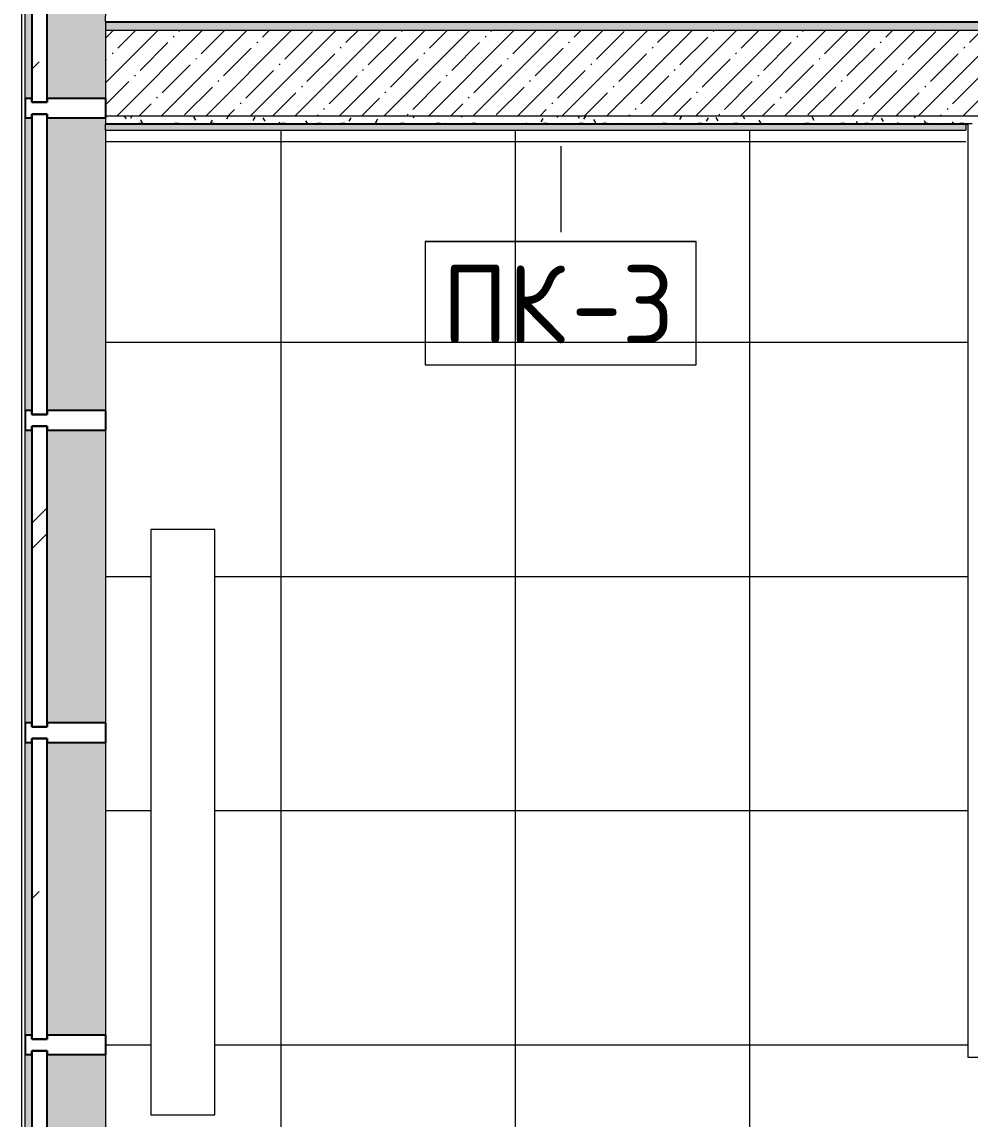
# Model space of a CAD drawing. Header units: millimetres. Extents: x -4005 to 195566, y -8553 to 29000.
# Drawn here: x 3846 to 6274, y 22960 to 25771 of the extents above; entities that cross this region are included whole.
import ezdxf

# ---------------------------------------------------------------- set-up
doc = ezdxf.new("R2010")
doc.units = ezdxf.units.MM
for name, color, linetype, lineweight in [('A-FLOR-PATT', 7, 'Continuous', 9), ('A-GENM-IDEN', 7, 'Continuous', 9), ('A-GLAZ-CURT', 7, 'Continuous', 9), ('A-GLAZ-CURT-1', 7, 'Continuous', 25), ('A-GLAZ-CWMG', 7, 'Continuous', 9), ('A-GLAZ-CWMG-1', 7, 'Continuous', 25), ('A-WALL', 7, 'Continuous', 9), ('I-WALL', 7, 'Continuous', 9), ('M-EQPM', 7, 'Continuous', 9)]:
    doc.layers.add(name, color=color, linetype=linetype, lineweight=lineweight)
for name, color, linetype, lineweight, true_color in [('A-GENM-1', 7, 'Continuous', 9, 0xff8040), ('A-WALL-1', 9, 'Continuous', 9, 0x808080), ('A-WALL-FNSH-1', 9, 'Continuous', 9, 0x808080), ('I-WALL-2', 9, 'Continuous', 9, 0x808080), ('M-EQPM-1', 9, 'Continuous', 9, 0x808080)]:
    doc.layers.add(name, color=color, linetype=linetype, lineweight=lineweight, true_color=true_color)
doc.styles.add('GOST Common_1', font='GOST_Common.ttf', dxfattribs={"height": 200})
pattern_1 = [(0, (0, 0), (121.92, 30.48), [10.058, -81.382, 10.058, -81.382, -487.68]), (0, (0, 0), (121.92, 30.48), [-182.88, 10.058, -172.822, 10.058, -81.382, -213.36]), (0, (0, 0), (121.92, 30.48), [-457.2, 10.058, -50.902, 10.058, -142.342]), (120, (45.72, 15.24), (-87.356454, 90.345817), [10.058, -81.382, 10.058, -81.382, -487.68]), (120, (45.72, 15.24), (-87.356454, 90.345817), [-182.88, 10.058, -172.822, 10.058, -81.382, -213.36]), (120, (45.72, 15.24), (-87.356454, 90.345817), [-457.2, 10.058, -50.902, 10.058, -142.342]), (240, (60.96, 76.2), (-34.563546, -120.825817), [10.058, -81.382, 10.058, -81.382, -487.68]), (240, (60.96, 76.2), (-34.563546, -120.825817), [-182.88, 10.058, -172.822, 10.058, -81.382, -213.36]), (240, (60.96, 76.2), (-34.563546, -120.825817), [-457.2, 10.058, -50.902, 10.058, -142.342])]

# ---------------------------------------------------------------- blocks, each defined once
blk = doc.blocks.new('Системная панель - Стекло - 40мм-23998914-План отделки полов с раскладкой материалов 1 этажа в осях 1-12')
at = {"layer": 'A-GLAZ-CURT'}
h = blk.add_hatch(dxfattribs=at)
h.set_pattern_fill('FP_18', color=256, style=0, pattern_type=2)
h.set_pattern_definition([(135, (23450.12, -3971.1), (-282.843, -282.843), [200, -600]), (135, (23550.12, -4171.1), (-282.843, -282.843), [600, -200]), (135, (23650.12, -3771.1), (-282.843, -282.843), [200, -600])])
h.paths.add_polyline_path([(385, 0), (385, 40), (-385, 38.9), (-385, 0), (-106.3, 0)])
at = {"layer": 'A-GLAZ-CURT-1'}
for p, q in [((385, 40), (-385, 40)), ((-385, 40), (-385, 0)), ((385, 0), (385, 40)), ((-385, 0), (385, 0))]:
    blk.add_line(p, q, dxfattribs=at)
blk = doc.blocks.new('Прямоугольный импост - Импост структурный с накладкой - 190мм-23186010-План отделки полов с раскладкой материалов 1 этажа в осях 1-12')
at = {"layer": 'A-GLAZ-CWMG'}
for points in [[(3861.1, 23175.1), (3871.1, 23175.1), (3871.1, 23925.1), (3854.1, 23925.1), (3854.1, 23175.1)], [(4006.1, 23175.1), (4061.1, 23175.1), (4060, 23925.1), (3911.1, 23925.1), (3911.1, 23175.1)]]:
    blk.add_hatch(color=256, dxfattribs=at).paths.add_polyline_path(points)
for p, q in [((3854.1, 23175.1), (3854.1, 23925.1)), ((4061.1, 23175.1), (4061.1, 23925.1))]:
    blk.add_line(p, q, dxfattribs=at)
blk = doc.blocks.new('Прямоугольный импост - Импост структурный с накладкой - 190мм-22862219-План отделки полов с раскладкой материалов 1 этажа в осях 1-12')
at = {"layer": 'A-GLAZ-CWMG-1'}
for p, q in [((-25, 0), (-25, 17)), ((-25, 17), (25, 17)), ((-15, 0), (-25, 0)), ((-15, -40), (-15, 0)), ((25, 0), (15, 0)), ((15, 0), (15, -40)), ((25, 17), (25, 0)), ((-25, -190), (-25, -40)), ((-25, -40), (-15, -40)), ((15, -40), (25, -40)), ((25, -40), (25, -190)), ((25, -190), (-25, -190))]:
    blk.add_line(p, q, dxfattribs=at)
blk = doc.blocks.new('Системная панель - Стекло - 40мм-V11-План отделки полов с раскладкой материалов 1 этажа в осях 1-12')
at = {"layer": 'A-GLAZ-CURT'}
h = blk.add_hatch(dxfattribs=at)
h.set_pattern_fill('FP_23', color=256, style=0, pattern_type=2)
h.set_pattern_definition([(135, (22650.12, -3971.1), (-282.843, -282.843), [200, -600]), (135, (22750.12, -4171.1), (-282.843, -282.843), [600, -200]), (135, (22850.12, -3771.1), (-282.843, -282.843), [200, -600])])
h.paths.add_polyline_path([(385, 0), (385, 40), (-385, 38.9), (-385, 0), (173.9, 0)])
at = {"layer": 'A-GLAZ-CURT-1'}
for p, q in [((385, 40), (-385, 40)), ((-385, 40), (-385, 0)), ((385, 0), (385, 40)), ((-385, 0), (385, 0))]:
    blk.add_line(p, q, dxfattribs=at)
blk = doc.blocks.new('Системная панель - Стекло - 40мм-V12-План отделки полов с раскладкой материалов 1 этажа в осях 1-12')
at = {"layer": 'A-GLAZ-CURT'}
h = blk.add_hatch(dxfattribs=at)
h.set_pattern_fill('FP_24', color=256, style=0, pattern_type=2)
h.set_pattern_definition([(135, (24250.12, -3971.1), (-282.843, -282.843), [200, -600]), (135, (24350.12, -4171.1), (-282.843, -282.843), [600, -200]), (135, (24450.12, -3771.1), (-282.843, -282.843), [200, -600])])
h.paths.add_polyline_path([(385, 0), (385, 40), (-385, 38.9), (-385, 0), (153.5, 0)])
at = {"layer": 'A-GLAZ-CURT-1'}
for p, q in [((385, 40), (-385, 40)), ((-385, 40), (-385, 0)), ((385, 0), (385, 40)), ((-385, 0), (385, 0))]:
    blk.add_line(p, q, dxfattribs=at)
blk = doc.blocks.new('Системная панель - Стекло - 40мм-V23-План отделки полов с раскладкой материалов 1 этажа в осях 1-12')
at = {"layer": 'A-GLAZ-CURT-1'}
for p, q in [((385, 40), (-385, 40)), ((-385, 40), (-385, 0)), ((385, 0), (385, 40)), ((-385, 0), (385, 0))]:
    blk.add_line(p, q, dxfattribs=at)
blk = doc.blocks.new('Прямоугольный импост - Импост структурный с накладкой - 190мм-V24-План отделки полов с раскладкой материалов 1 этажа в осях 1-12')
at = {"layer": 'A-GLAZ-CWMG'}
for points in [[(3861.1, 24775.1), (3871.1, 24775.1), (3871.1, 25525.1), (3854.1, 25525.1), (3854.1, 24775.1)], [(4038.3, 24775.1), (4061.1, 24775.1), (4060, 25525.1), (3911.1, 25525.1), (3911.1, 24775.1), (4031.1, 24775.1)]]:
    blk.add_hatch(color=256, dxfattribs=at).paths.add_polyline_path(points)
for p, q in [((3854.1, 24775.1), (3854.1, 25525.1)), ((4061.1, 24775.1), (4061.1, 25494))]:
    blk.add_line(p, q, dxfattribs=at)
blk = doc.blocks.new('Прямоугольный импост - Импост структурный с накладкой - 190мм-V25-План отделки полов с раскладкой материалов 1 этажа в осях 1-12')
at = {"layer": 'A-GLAZ-CWMG-1'}
for p, q in [((-25, 0), (-25, 17)), ((-25, 17), (25, 17)), ((-15, 0), (-25, 0)), ((-15, -40), (-15, 0)), ((25, 0), (15, 0)), ((15, 0), (15, -40)), ((25, 17), (25, 0)), ((-25, -190), (-25, -40)), ((-25, -40), (-15, -40)), ((15, -40), (25, -40)), ((25, -40), (25, -190)), ((25, -190), (-25, -190))]:
    blk.add_line(p, q, dxfattribs=at)
blk = doc.blocks.new('Системная панель - Стекло - 40мм-V47-План отделки полов с раскладкой материалов 1 этажа в осях 1-12')
at = {"layer": 'A-GLAZ-CURT'}
h = blk.add_hatch(dxfattribs=at)
h.set_pattern_fill('FP_78', color=256, style=0, pattern_type=2)
h.set_pattern_definition([(135, (25850.12, -3971.1), (-282.843, -282.843), [200, -600]), (135, (25950.12, -4171.1), (-282.843, -282.843), [600, -200]), (135, (26050.12, -3771.1), (-282.843, -282.843), [200, -600])])
h.paths.add_polyline_path([(385, 15), (385, 40), (-385, 38.9), (-385, 0), (385, 0)])
at = {"layer": 'A-GLAZ-CURT-1'}
for p, q in [((385, 40), (-385, 40)), ((-385, 40), (-385, 0)), ((385, 0), (385, 40)), ((-385, 0), (385, 0))]:
    blk.add_line(p, q, dxfattribs=at)
blk = doc.blocks.new('Прямоугольный импост - Импост структурный с накладкой - 190мм-V48-План отделки полов с раскладкой материалов 1 этажа в осях 1-12')
at = {"layer": 'A-GLAZ-CWMG'}
for points in [[(3861.1, 25575.1), (3871.1, 25575.1), (3871.1, 26325.1), (3854.1, 26325.1), (3854.1, 25575.1)], [(3911.1, 25575.1), (4060, 25575.1), (4060, 26325.1), (3911.1, 26325.1), (3911.1, 25750)]]:
    blk.add_hatch(color=256, dxfattribs=at).paths.add_polyline_path(points)
for p, q in [((3854.1, 25575.1), (3854.1, 26325.1)), ((4061.1, 25786), (4061.1, 26325.1))]:
    blk.add_line(p, q, dxfattribs=at)
blk = doc.blocks.new('Прямоугольный импост - Импост структурный с накладкой - 170мм-23186685-План отделки полов с раскладкой материалов 1 этажа в осях 1-12')
at = {"layer": 'A-GLAZ-CWMG'}
blk.add_line((3846.1, 20672.1), (3846.1, 27150.1), dxfattribs=at)
blk = doc.blocks.new('Плинтус - Плинтус керамогранит бежевый-32865235-План отделки полов с раскладкой материалов 1 этажа в осях 1-12')
at = {"layer": 'A-GENM-1'}
blk.add_hatch(color=256, dxfattribs=at).paths.add_polyline_path([(1231.8, 15), (0, 15), (0, 0), (2204, 0), (2202.9, 15), (1908.9, 15)])
for p, q in [((0, 45), (2204, 45)), ((0, 0), (0, 15)), ((2204, 15), (0, 15)), ((2204, 0), (0, 0)), ((2204, 15), (2204, 0))]:
    blk.add_line(p, q, dxfattribs=at)
blk = doc.blocks.new('Плинтус - Плинтус керамогранит бежевый-33328078-План отделки полов с раскладкой материалов 1 этажа в осях 1-12')
at = {"layer": 'A-GENM-1'}
for p, q in [((0, 0), (0, 15)), ((5671.3, 0), (0, 0))]:
    blk.add_line(p, q, dxfattribs=at)
blk = doc.blocks.new('radiator_prado_classic_z_tip_30_po exemplyaru - Classic Z Тип 30-500-30677909-План отделки полов с раскладкой материалов 1 этажа в осях 1-12')
at = {"layer": 'M-EQPM-1'}
for p, q in [((0, 228), (0, 64)), ((1500, 228), (0, 228)), ((1500, 64), (1500, 228)), ((0, 64), (1500, 64))]:
    blk.add_line(p, q, dxfattribs=at)
blk = doc.blocks.new('Mark Reiling - Mark Reiling-26174330-План отделки полов с раскладкой материалов 1 этажа в осях 1-12')
at = {"layer": 'A-GENM-IDEN'}
for p, q in [((-3.47, 1.49), (-3.47, -1.663)), ((-3.47, 1.49), (3.47, 1.49)), ((3.47, 1.49), (-3.47, 1.49)), ((-3.47, 1.49), (-3.47, -1.663)), ((3.47, -1.663), (3.47, 1.49)), ((3.47, -1.663), (3.47, 1.49)), ((-3.47, -1.663), (3.47, -1.663)), ((-3.47, -1.663), (3.47, -1.663))]:
    blk.add_line(p, q, dxfattribs=at)

msp = doc.modelspace()

# ---------------------------------------------------------------- hatches: boundary and pattern name
at = {"layer": 'A-FLOR-PATT'}
h = msp.add_hatch(dxfattribs=at)
h.set_pattern_fill('FP_139', color=256, style=0, pattern_type=2)
h.set_pattern_definition([(0, (7509.74, 23150), (0, 600), []), (90, (7509.74, 23150), (-600, 4e-14), [])])
h.paths.add_polyline_path([(8874, 20750), (8875, 23114), (8889, 23114), (8889, 23119), (8005, 23119), (8005, 23130), (7955, 23130), (7955, 22300), (7915, 22300), (7915, 23130), (7055, 23130), (7055, 23119), (6269, 23119.3), (6269, 25510), (6264, 25509), (6264, 25494), (4061.1, 25494), (4061.1, 22236), (4696, 22236), (4696, 21564), (4061.1, 21564), (4061.1, 20882), (6780, 20882), (6780, 20750), (8480.6, 20750)])
h.paths.add_polyline_path([(4681, 21579), (4680, 22221), (4680, 22220), (4680, 21580), (4680, 21579)])
h.paths.add_polyline_path([(4226, 22970.8), (4176, 22970.8), (4176, 24470.8), (4340, 24470.8), (4340, 22970.8), (4227.9, 22970.8)])
at = {"layer": 'I-WALL'}
h = msp.add_hatch(dxfattribs=at)
h.set_pattern_fill('FP_1', color=256, style=0, pattern_type=2)
h.set_pattern_definition([(45, (0, 0), (-57.02463, 57.02463), []), (45, (57.025, 0), (-57.02463, 57.02463), [100.806, -20.161, 3.353, -16.808])])
h.paths.add_polyline_path([(6400, 25530), (9710, 25530), (9710, 25750), (4060, 25750), (4060, 25530), (6386.5, 25530)])
at = {"layer": 'I-WALL-2'}
h = msp.add_hatch(dxfattribs=at)
h.set_pattern_fill('FP_116', color=256, style=0, pattern_type=2)
h.set_pattern_definition(pattern_1)
h.paths.add_polyline_path([(6386.5, 25750), (9500, 25750), (9500, 25770), (4060, 25770), (4060, 25750), (6380, 25750)])
h = msp.add_hatch(dxfattribs=at)
h.set_pattern_fill('FP_116', color=256, style=0, pattern_type=2)
h.set_pattern_definition(pattern_1)
h.paths.add_polyline_path([(4060, 25510), (6300, 25510), (6300, 25530), (4060, 25530), (4060, 25525.1)])

# ---------------------------------------------------------------- linework, layer by layer
at = {"layer": 'A-GENM-IDEN'}
msp.add_line((5226.3, 25452.6), (5226.3, 25232.6), dxfattribs=at)
at = {"layer": 'A-WALL'}
for p, q in [((6280, 25510), (4060, 25510)), ((6269, 25509), (6269, 25510))]:
    msp.add_line(p, q, dxfattribs=at)
at = {"layer": 'A-WALL-1'}
for p, q in [((4060, 25770), (4060, 25510)), ((4060, 25750), (9710, 25750)), ((9710, 25530), (4060, 25530))]:
    msp.add_line(p, q, dxfattribs=at)
at = {"layer": 'A-WALL-FNSH-1'}
for p, q in [((9731, 25771), (4060, 25771)), ((4060, 25771), (4060, 25770)), ((4060, 25770), (9730, 25770)), ((4060, 25510), (4060, 25509)), ((4060, 25509), (6269, 25509)), ((6269, 25509), (6269, 23119)), ((6269, 23119), (7055, 23119))]:
    msp.add_line(p, q, dxfattribs=at)

# ---------------------------------------------------------------- block references
at = {"layer": 'A-GENM-1'}
msp.add_blockref('Плинтус - Плинтус керамогранит бежевый-33328078-План отделки полов с раскладкой материалов 1 этажа в осях 1-12', (4060, 25771), dxfattribs=at)
at = {"layer": 'A-GENM-1', "rotation": 180}
msp.add_blockref('Плинтус - Плинтус керамогранит бежевый-32865235-План отделки полов с раскладкой материалов 1 этажа в осях 1-12', (6264, 25509), dxfattribs=at)
at = {"layer": 'A-GENM-IDEN', "xscale": 99.99999999999993, "yscale": 99.99999999999993, "zscale": 99.99999999999993}
msp.add_blockref('Mark Reiling - Mark Reiling-26174330-План отделки полов с раскладкой материалов 1 этажа в осях 1-12', (5226.3, 25059.1), dxfattribs=at)
at = {"layer": 'A-GLAZ-CURT', "rotation": 269.9999999999999}
for name, p in [('Системная панель - Стекло - 40мм-V47-План отделки полов с раскладкой материалов 1 этажа в осях 1-12', (3871.1, 25950.1)), ('Системная панель - Стекло - 40мм-V23-План отделки полов с раскладкой материалов 1 этажа в осях 1-12', (3871.1, 25150.1)), ('Системная панель - Стекло - 40мм-V12-План отделки полов с раскладкой материалов 1 этажа в осях 1-12', (3871.1, 24350.1)), ('Системная панель - Стекло - 40мм-23998914-План отделки полов с раскладкой материалов 1 этажа в осях 1-12', (3871.1, 23550.1)), ('Системная панель - Стекло - 40мм-V11-План отделки полов с раскладкой материалов 1 этажа в осях 1-12', (3871.1, 22750.1))]:
    msp.add_blockref(name, p, dxfattribs=at)
at = {"layer": 'A-GLAZ-CWMG'}
for name, p in [('Прямоугольный импост - Импост структурный с накладкой - 170мм-23186685-План отделки полов с раскладкой материалов 1 этажа в осях 1-12', (0, 0)), ('Прямоугольный импост - Импост структурный с накладкой - 190мм-V48-План отделки полов с раскладкой материалов 1 этажа в осях 1-12', (0, 0)), ('Прямоугольный импост - Импост структурный с накладкой - 190мм-V24-План отделки полов с раскладкой материалов 1 этажа в осях 1-12', (0, 0)), ('Прямоугольный импост - Импост структурный с накладкой - 190мм-23186010-План отделки полов с раскладкой материалов 1 этажа в осях 1-12', (0, 800)), ('Прямоугольный импост - Импост структурный с накладкой - 190мм-23186010-План отделки полов с раскладкой материалов 1 этажа в осях 1-12', (0, 0)), ('Прямоугольный импост - Импост структурный с накладкой - 190мм-23186010-План отделки полов с раскладкой материалов 1 этажа в осях 1-12', (0, -800))]:
    msp.add_blockref(name, p, dxfattribs=at)
at = {"layer": 'A-GLAZ-CWMG', "extrusion": (0, 0, -1), "rotation": 270.0000000000001}
for name, p in [('Прямоугольный импост - Импост структурный с накладкой - 190мм-V25-План отделки полов с раскладкой материалов 1 этажа в осях 1-12', (-3871.1, 25550.1)), ('Прямоугольный импост - Импост структурный с накладкой - 190мм-22862219-План отделки полов с раскладкой материалов 1 этажа в осях 1-12', (-3871.1, 24750.1)), ('Прямоугольный импост - Импост структурный с накладкой - 190мм-22862219-План отделки полов с раскладкой материалов 1 этажа в осях 1-12', (-3871.1, 23950.1)), ('Прямоугольный импост - Импост структурный с накладкой - 190мм-22862219-План отделки полов с раскладкой материалов 1 этажа в осях 1-12', (-3871.1, 23150.1))]:
    msp.add_blockref(name, p, dxfattribs=at)
at = {"layer": 'M-EQPM', "rotation": 269.9999999999997}
msp.add_blockref('radiator_prado_classic_z_tip_30_po exemplyaru - Classic Z Тип 30-500-30677909-План отделки полов с раскладкой материалов 1 этажа в осях 1-12', (4112, 24470.8), dxfattribs=at)

# ---------------------------------------------------------------- texts
at = {"layer": 'A-GENM-IDEN', "char_height": 200, "attachment_point": 1, "style": 'GOST Common_1'}
for s, insert, width in [('ПК', (4922.2, 25148.2), 400.844), ('-3', (5252.9, 25148.2), 344.726)]:
    msp.add_mtext(s, dxfattribs=dict(at, insert=insert, width=width))

doc.saveas('drawing.dxf')
